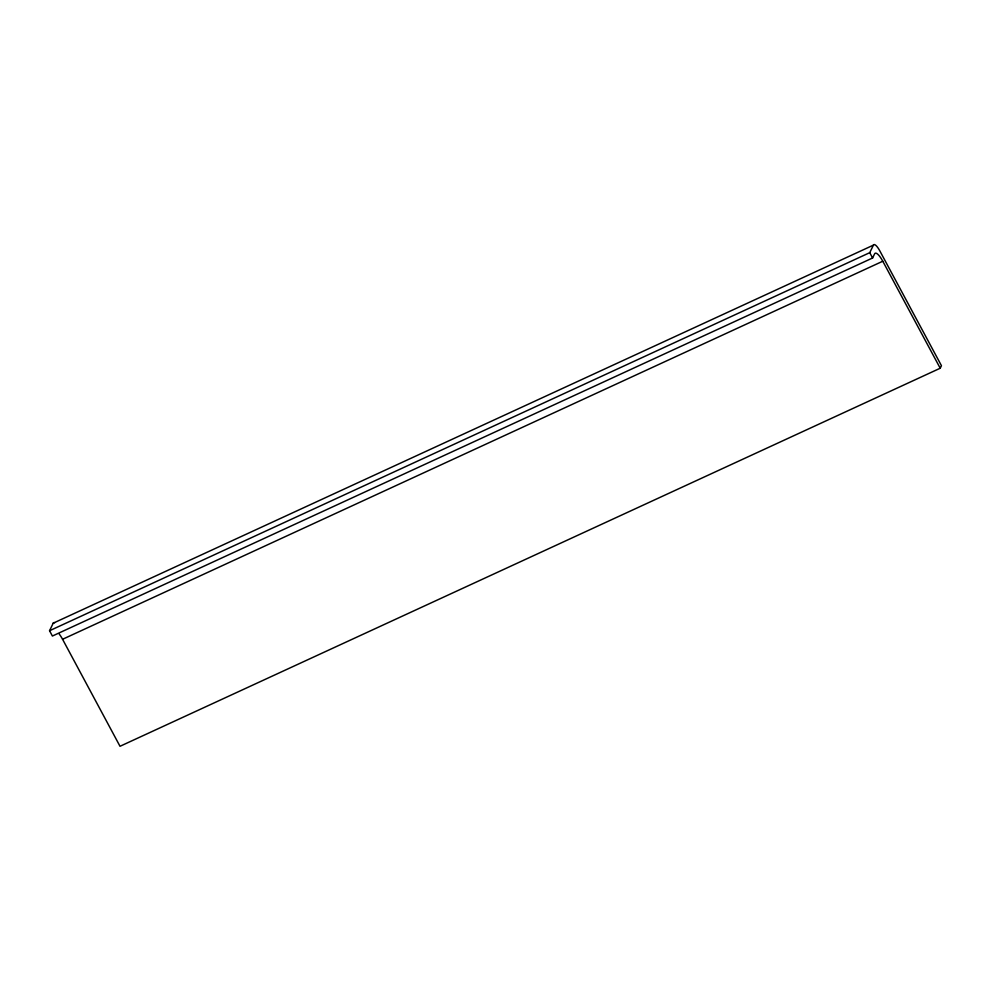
<?xml version="1.0" encoding="UTF-8"?>
<svg xmlns="http://www.w3.org/2000/svg" width="991" height="991" viewBox="0 0 991 991"><rect width="100%" height="100%" fill="white"/><g stroke="black" fill="none" stroke-linecap="round" stroke-linejoin="round"><path stroke-width="1.49" d="M940.211 368.231L882.783 261.228A13.341 3.63 65.3 0 0 874.607 253.857L872.6 257.982L52.399 636.036L49.55 630.734L53.217 623.178L873.418 245.124A10.48 2.849 65.3 0 1 879.835 250.909L941.45 365.691L940.211 368.231L120.01 746.285L62.569 639.282A13.341 3.63 65.3 0 0 59.225 634.091M49.55 630.734L869.751 252.668L873.418 245.124M62.569 639.282L882.783 261.228M869.751 252.668L872.6 257.982M53.217 623.178A10.48 2.849 65.3 0 1 54.654 622.769"/></g></svg>
